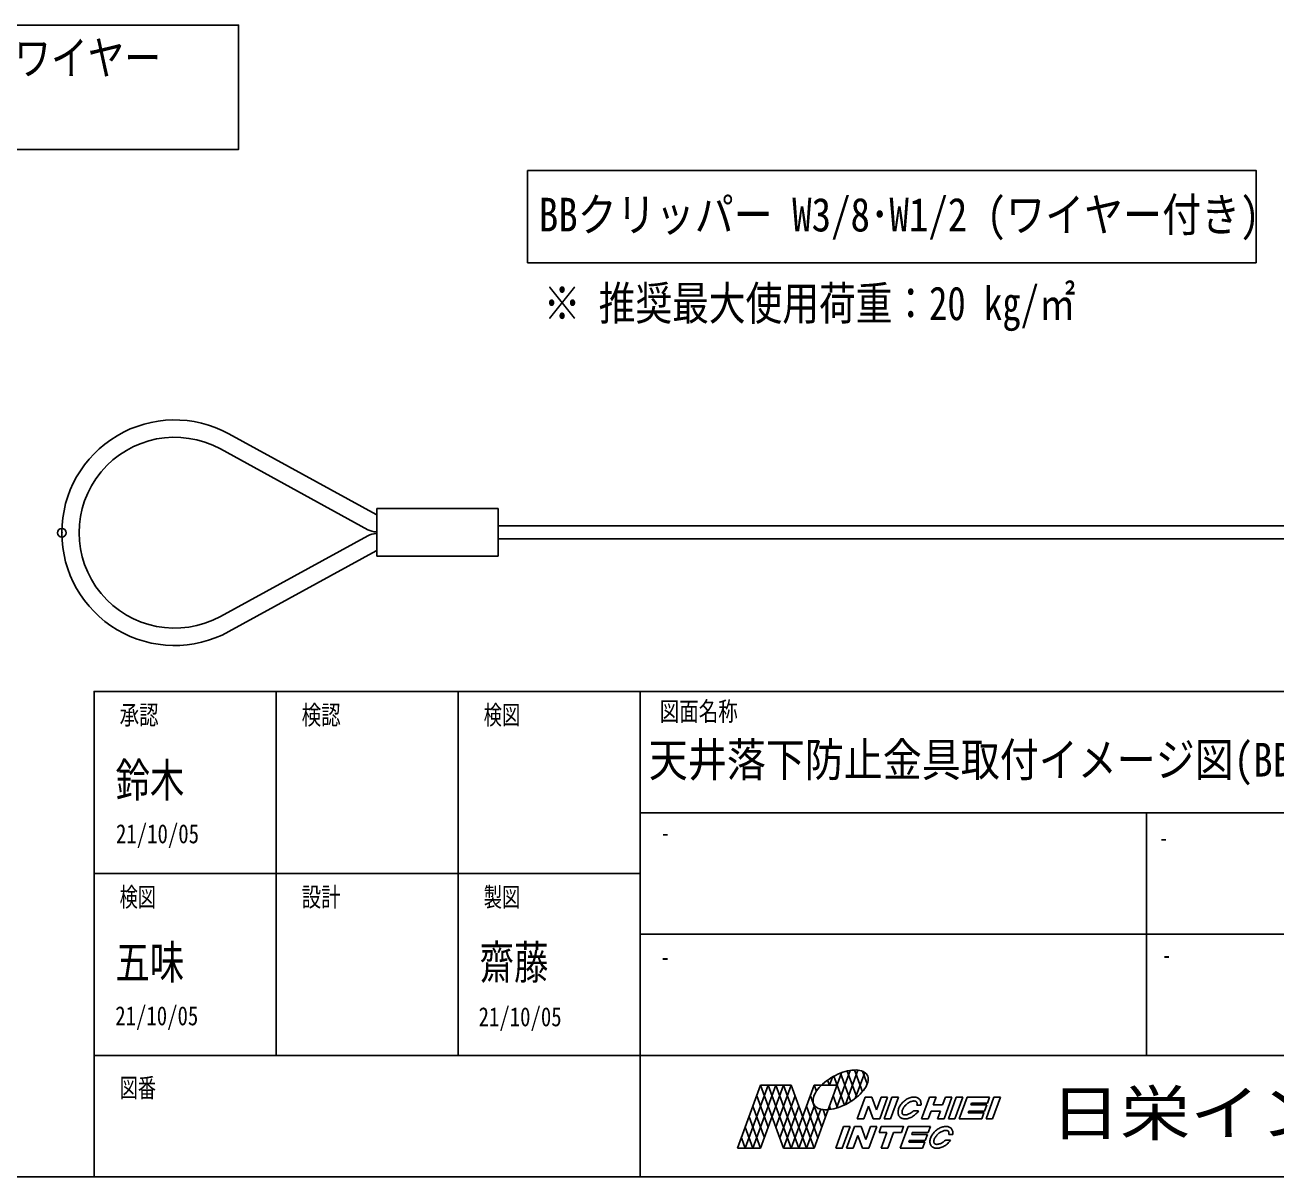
# Model space of a CAD drawing. Units: millimetres on the paper. Extents: x -141 to 141, y -97 to 98.
# Drawn here: x 26.6 to 98.7, y -97 to -30.6 of the extents above; entities that cross this region are included whole.
import ezdxf
from ezdxf.enums import TextEntityAlignment as Align

# ---------------------------------------------------------------- set-up
doc = ezdxf.new("R2010")
doc.units = ezdxf.units.MM
doc.header["$PDMODE"] = 32
doc.header["$PDSIZE"] = 0.5
doc.layers.add('0-0_文字･図枠･寸法', color=7, linetype='Continuous')
doc.layers.add('0-1_BBクリッパー', color=7, linetype='Continuous')
doc.styles.add('ＭＳ ゴシック', font='')
doc.styles.get('ＭＳ ゴシック').set_extended_font_data('MS Gothic')

msp = doc.modelspace()

# ---------------------------------------------------------------- linework, layer by layer
at = {"layer": '0-0_文字･図枠･寸法'}
for p, q in [((41.056, -69.034), (41.056, -90.034)), ((51.556, -69.034), (51.556, -90.034)), ((62.056, -69.034), (62.056, -97.034)), ((140.556, -76.034), (62.056, -76.034)), ((91.256, -90.034), (91.256, -76.034)), ((62.056, -79.534), (30.556, -79.534)), ((140.556, -83.034), (62.056, -83.034)), ((140.556, -90.034), (30.556, -90.034)), ((73.374, -93.061), (74.164, -90.891)), ((73.888, -92.86), (74.612, -90.872)), ((74.141, -90.895), (74.008, -90.921)), ((74.27, -90.876), (74.141, -90.895)), ((74.393, -90.867), (74.27, -90.876)), ((74.511, -90.866), (74.393, -90.867)), ((74.872, -92.116), (74.416, -90.866)), ((74.622, -90.873), (74.511, -90.866)), ((74.725, -90.89), (74.622, -90.873)), ((74.82, -90.915), (74.725, -90.89)), ((72.088, -95.381), (73.675, -91.022)), ((72.688, -91.584), (72.579, -91.678)), ((72.804, -91.493), (72.688, -91.584)), ((72.927, -91.406), (72.804, -91.493)), ((72.971, -91.744), (72.864, -91.45)), ((73.054, -91.323), (72.927, -91.406)), ((72.971, -91.744), (73.143, -91.271)), ((73.186, -91.246), (73.054, -91.323)), ((73.321, -91.174), (73.186, -91.246)), ((73.829, -92.889), (73.224, -91.226)), ((73.458, -91.109), (73.321, -91.174)), ((73.597, -91.051), (73.458, -91.109)), ((73.735, -91), (73.597, -91.051)), ((74.197, -92.687), (73.601, -91.049)), ((73.873, -90.957), (73.735, -91)), ((74.008, -90.921), (73.873, -90.957)), ((74.546, -92.435), (73.997, -90.925)), ((74.46, -92.502), (75.005, -91.006)), ((74.906, -90.948), (74.82, -90.915)), ((75.149, -91.667), (74.884, -90.939)), ((74.981, -90.989), (74.906, -90.948)), ((75.047, -91.039), (74.981, -90.989)), ((75.101, -91.095), (75.047, -91.039)), ((75.144, -91.159), (75.101, -91.095)), ((75.176, -91.229), (75.144, -91.159)), ((75.153, -91.657), (75.182, -91.563)), ((75.195, -91.305), (75.176, -91.229)), ((75.182, -91.563), (75.198, -91.473)), ((75.203, -91.386), (75.195, -91.305)), ((75.198, -91.473), (75.203, -91.386)), ((67.676, -95.381), (69, -91.744)), ((68.117, -95.381), (69.441, -91.744)), ((68.558, -95.381), (69.882, -91.744)), ((69.441, -94.169), (68.779, -92.35)), ((70.323, -95.381), (69, -91.744)), ((69, -95.381), (70.323, -91.744)), ((69, -91.744), (70.765, -91.744)), ((70.765, -95.381), (69.441, -91.744)), ((69.882, -94.169), (70.765, -91.744)), ((71.206, -95.381), (69.882, -91.744)), ((70.103, -94.775), (70.985, -92.35)), ((71.647, -95.381), (70.323, -91.744)), ((70.765, -95.381), (72.088, -91.744)), ((72.088, -95.381), (70.765, -91.744)), ((72.53, -94.169), (71.868, -92.35)), ((72.114, -92.272), (72.074, -92.369)), ((72.215, -92.093), (72.088, -91.744)), ((72.088, -91.744), (73.412, -91.744)), ((72.166, -92.174), (72.114, -92.272)), ((72.229, -92.074), (72.166, -92.174)), ((72.302, -91.974), (72.229, -92.074)), ((72.385, -91.874), (72.302, -91.974)), ((72.478, -91.775), (72.385, -91.874)), ((72.579, -91.678), (72.478, -91.775)), ((72.53, -91.744), (72.525, -91.73)), ((72.53, -91.744), (72.54, -91.716)), ((73.443, -93.041), (73.192, -92.35)), ((74.539, -92.441), (74.648, -92.347)), ((74.648, -92.347), (74.75, -92.25)), ((74.75, -92.25), (74.842, -92.151)), ((74.842, -92.151), (74.925, -92.051)), ((74.925, -92.051), (74.999, -91.951)), ((74.999, -91.951), (75.061, -91.852)), ((75.061, -91.852), (75.113, -91.753)), ((75.113, -91.753), (75.153, -91.657)), ((69.22, -94.775), (68.558, -92.956)), ((70.323, -95.381), (71.206, -92.956)), ((71.206, -95.381), (72.107, -92.905)), ((72.309, -94.775), (71.647, -92.956)), ((72.029, -92.553), (72.025, -92.639)), ((72.025, -92.639), (72.032, -92.721)), ((72.046, -92.463), (72.029, -92.553)), ((72.032, -92.721), (72.052, -92.797)), ((72.074, -92.369), (72.046, -92.463)), ((72.052, -92.797), (72.083, -92.867)), ((72.083, -92.867), (72.126, -92.93)), ((72.126, -92.93), (72.181, -92.987)), ((72.181, -92.987), (72.246, -93.036)), ((72.246, -93.036), (72.322, -93.078)), ((73.037, -93.138), (72.971, -92.956)), ((73.219, -93.104), (73.355, -93.069)), ((73.355, -93.069), (73.492, -93.026)), ((73.492, -93.026), (73.631, -92.975)), ((73.631, -92.975), (73.769, -92.916)), ((73.769, -92.916), (73.907, -92.851)), ((73.907, -92.851), (74.042, -92.78)), ((74.042, -92.78), (74.173, -92.702)), ((74.173, -92.702), (74.301, -92.62)), ((74.301, -92.62), (74.423, -92.533)), ((74.423, -92.533), (74.539, -92.441)), ((74.578, -93.684), (75.035, -92.429)), ((74.955, -93.684), (75.223, -92.946)), ((75.035, -92.429), (75.412, -92.429)), ((75.492, -93.684), (75.223, -92.946)), ((75.68, -93.167), (75.412, -92.429)), ((75.68, -93.167), (75.949, -92.429)), ((75.869, -93.684), (76.326, -92.429)), ((75.949, -92.429), (76.326, -92.429)), ((76.12, -93.684), (76.577, -92.429)), ((76.496, -93.684), (76.953, -92.429)), ((76.577, -92.429), (76.953, -92.429)), ((76.979, -93.055), (76.96, -93.105)), ((77.001, -93.004), (76.979, -93.055)), ((77.028, -92.954), (77.001, -93.004)), ((77.058, -92.904), (77.028, -92.954)), ((77.091, -92.856), (77.058, -92.904)), ((77.128, -92.809), (77.091, -92.856)), ((77.168, -92.763), (77.128, -92.809)), ((77.21, -92.719), (77.168, -92.763)), ((77.255, -92.678), (77.21, -92.719)), ((77.302, -92.638), (77.255, -92.678)), ((77.35, -92.602), (77.302, -92.638)), ((77.401, -92.568), (77.35, -92.602)), ((77.452, -92.538), (77.401, -92.568)), ((77.504, -92.51), (77.452, -92.538)), ((77.557, -92.487), (77.504, -92.51)), ((77.61, -92.467), (77.557, -92.487)), ((77.663, -92.45), (77.61, -92.467)), ((77.716, -92.438), (77.663, -92.45)), ((77.768, -92.429), (77.716, -92.438)), ((77.818, -92.425), (77.768, -92.429)), ((77.867, -92.424), (77.818, -92.425)), ((77.915, -92.428), (77.867, -92.424)), ((77.96, -92.436), (77.915, -92.428)), ((78.003, -92.447), (77.96, -92.436)), ((78.043, -92.463), (78.003, -92.447)), ((78.012, -92.895), (78.018, -92.868)), ((78.012, -92.895), (78.246, -92.895)), ((78.08, -92.482), (78.043, -92.463)), ((78.114, -92.505), (78.08, -92.482)), ((78.145, -92.532), (78.114, -92.505)), ((78.172, -92.562), (78.145, -92.532)), ((78.196, -92.595), (78.172, -92.562)), ((78.215, -92.631), (78.196, -92.595)), ((78.231, -92.669), (78.215, -92.631)), ((78.242, -92.711), (78.231, -92.669)), ((78.249, -92.754), (78.242, -92.711)), ((78.246, -92.894), (78.251, -92.846)), ((78.252, -92.799), (78.249, -92.754)), ((78.251, -92.846), (78.252, -92.799)), ((78.289, -93.684), (78.746, -92.429)), ((78.746, -92.429), (79.123, -92.429)), ((79.123, -92.429), (78.958, -92.881)), ((78.958, -92.881), (79.496, -92.881)), ((79.496, -92.881), (79.66, -92.429)), ((80.037, -92.429), (79.58, -93.684)), ((79.66, -92.429), (80.037, -92.429)), ((79.831, -93.684), (80.288, -92.429)), ((80.208, -93.684), (80.665, -92.429)), ((80.288, -92.429), (80.665, -92.429)), ((80.459, -93.684), (80.916, -92.429)), ((80.916, -92.429), (82.207, -92.429)), ((81.128, -92.881), (81.165, -92.78)), ((81.128, -92.881), (82.042, -92.881)), ((81.165, -92.78), (82.079, -92.78)), ((82.042, -92.881), (81.914, -93.232)), ((82.001, -93.684), (82.458, -92.429)), ((82.207, -92.429), (82.079, -92.78)), ((82.377, -93.684), (82.834, -92.429)), ((82.458, -92.429), (82.834, -92.429)), ((69, -95.381), (68.338, -93.562)), ((71.647, -95.381), (72.467, -93.128)), ((72.322, -93.078), (72.407, -93.111)), ((72.407, -93.111), (72.502, -93.136)), ((72.502, -93.136), (72.605, -93.152)), ((72.75, -93.562), (72.601, -93.152)), ((72.605, -93.152), (72.716, -93.16)), ((72.716, -93.16), (72.834, -93.159)), ((72.834, -93.159), (72.958, -93.149)), ((72.958, -93.149), (73.086, -93.131)), ((73.086, -93.131), (73.219, -93.104)), ((74.578, -93.684), (74.955, -93.684)), ((75.869, -93.684), (75.492, -93.684)), ((76.12, -93.684), (76.496, -93.684)), ((76.928, -93.253), (76.926, -93.3)), ((76.926, -93.3), (76.928, -93.346)), ((76.935, -93.205), (76.928, -93.253)), ((76.928, -93.346), (76.935, -93.39)), ((76.945, -93.155), (76.935, -93.205)), ((76.935, -93.39), (76.945, -93.432)), ((76.96, -93.105), (76.945, -93.155)), ((76.945, -93.432), (76.96, -93.471)), ((76.96, -93.471), (76.979, -93.507)), ((76.979, -93.507), (77.002, -93.541)), ((77.002, -93.541), (77.028, -93.572)), ((77.028, -93.572), (77.058, -93.599)), ((77.058, -93.599), (77.092, -93.623)), ((77.092, -93.623), (77.128, -93.643)), ((77.128, -93.643), (77.168, -93.659)), ((77.156, -93.271), (77.155, -93.287)), ((77.168, -93.659), (77.21, -93.671)), ((77.21, -93.671), (77.255, -93.68)), ((77.255, -93.68), (77.302, -93.684)), ((77.302, -93.684), (77.351, -93.685)), ((77.351, -93.685), (77.401, -93.681)), ((77.401, -93.681), (77.452, -93.673)), ((77.452, -93.673), (77.505, -93.662)), ((77.505, -93.662), (77.558, -93.646)), ((77.558, -93.646), (77.611, -93.627)), ((77.611, -93.627), (77.664, -93.604)), ((77.664, -93.604), (77.716, -93.577)), ((77.716, -93.577), (77.768, -93.548)), ((77.768, -93.548), (77.818, -93.514)), ((77.771, -93.262), (77.81, -93.225)), ((77.81, -93.225), (77.82, -93.215)), ((77.818, -93.514), (77.868, -93.478)), ((77.82, -93.215), (78.114, -93.215)), ((77.868, -93.478), (77.915, -93.44)), ((77.915, -93.44), (77.96, -93.399)), ((77.96, -93.399), (78.003, -93.355)), ((78.003, -93.355), (78.043, -93.31)), ((78.043, -93.31), (78.08, -93.263)), ((78.08, -93.263), (78.114, -93.215)), ((78.289, -93.684), (78.666, -93.684)), ((78.831, -93.232), (78.666, -93.684)), ((78.831, -93.232), (79.368, -93.232)), ((79.203, -93.684), (79.368, -93.232)), ((79.203, -93.684), (79.58, -93.684)), ((79.831, -93.684), (80.208, -93.684)), ((80.459, -93.684), (81.75, -93.684)), ((80.964, -93.333), (81, -93.232)), ((81, -93.232), (81.914, -93.232)), ((82.001, -93.684), (82.377, -93.684)), ((68.558, -95.381), (68.117, -94.169)), ((73.333, -95.381), (73.79, -94.125)), ((73.79, -94.125), (74.166, -94.125)), ((73.96, -95.381), (74.417, -94.125)), ((74.417, -94.125), (74.794, -94.125)), ((75.063, -94.864), (74.794, -94.125)), ((75.063, -94.864), (75.331, -94.125)), ((75.251, -95.381), (75.708, -94.125)), ((75.331, -94.125), (75.708, -94.125)), ((75.959, -94.125), (75.831, -94.477)), ((75.831, -94.477), (76.288, -94.477)), ((75.959, -95.381), (76.288, -94.477)), ((77.044, -95.381), (77.501, -94.125)), ((77.501, -94.125), (78.792, -94.125)), ((77.713, -94.577), (77.75, -94.477)), ((77.75, -94.477), (78.664, -94.477)), ((78.792, -94.125), (78.664, -94.477)), ((78.966, -94.506), (78.93, -94.553)), ((79.006, -94.46), (78.966, -94.506)), ((79.048, -94.416), (79.006, -94.46)), ((79.093, -94.374), (79.048, -94.416)), ((79.14, -94.335), (79.093, -94.374)), ((79.188, -94.299), (79.14, -94.335)), ((79.239, -94.265), (79.188, -94.299)), ((79.29, -94.234), (79.239, -94.265)), ((79.343, -94.207), (79.29, -94.234)), ((79.396, -94.183), (79.343, -94.207)), ((79.449, -94.163), (79.396, -94.183)), ((79.502, -94.147), (79.449, -94.163)), ((79.554, -94.135), (79.502, -94.147)), ((79.606, -94.126), (79.554, -94.135)), ((79.656, -94.122), (79.606, -94.126)), ((79.705, -94.121), (79.656, -94.122)), ((79.753, -94.125), (79.705, -94.121)), ((79.798, -94.133), (79.753, -94.125)), ((79.841, -94.144), (79.798, -94.133)), ((79.881, -94.16), (79.841, -94.144)), ((79.918, -94.179), (79.881, -94.16)), ((79.952, -94.202), (79.918, -94.179)), ((79.983, -94.229), (79.952, -94.202)), ((80.01, -94.258), (79.983, -94.229)), ((80.034, -94.292), (80.01, -94.258)), ((80.053, -94.328), (80.034, -94.292)), ((80.069, -94.366), (80.053, -94.328)), ((80.08, -94.407), (80.069, -94.366)), ((80.088, -94.451), (80.08, -94.407)), ((80.091, -94.496), (80.088, -94.451)), ((80.089, -94.543), (80.091, -94.496)), ((68.117, -95.381), (67.896, -94.775)), ((74.337, -95.381), (74.606, -94.643)), ((74.874, -95.381), (74.606, -94.643)), ((77.713, -94.577), (78.627, -94.577)), ((78.627, -94.577), (78.499, -94.929)), ((78.767, -94.95), (78.765, -94.997)), ((78.765, -94.997), (78.767, -95.043)), ((78.773, -94.902), (78.767, -94.95)), ((78.767, -95.043), (78.773, -95.087)), ((78.784, -94.852), (78.773, -94.902)), ((78.773, -95.087), (78.784, -95.128)), ((78.798, -94.802), (78.784, -94.852)), ((78.784, -95.128), (78.798, -95.168)), ((78.817, -94.751), (78.798, -94.802)), ((78.798, -95.168), (78.817, -95.204)), ((78.84, -94.701), (78.817, -94.751)), ((78.817, -95.204), (78.84, -95.238)), ((78.866, -94.651), (78.84, -94.701)), ((78.896, -94.601), (78.866, -94.651)), ((78.93, -94.553), (78.896, -94.601)), ((79.606, -95.244), (79.657, -95.211)), ((79.649, -94.922), (79.659, -94.911)), ((79.657, -95.211), (79.706, -95.175)), ((79.659, -94.911), (79.953, -94.911)), ((79.706, -95.175), (79.753, -95.137)), ((79.753, -95.137), (79.798, -95.095)), ((79.798, -95.095), (79.841, -95.052)), ((79.841, -95.052), (79.881, -95.007)), ((79.85, -94.591), (79.856, -94.565)), ((79.85, -94.591), (80.084, -94.591)), ((79.881, -95.007), (79.918, -94.96)), ((79.918, -94.96), (79.953, -94.911)), ((80.084, -94.591), (80.089, -94.543)), ((67.676, -95.381), (69, -95.381)), ((70.323, -95.381), (72.088, -95.381)), ((73.96, -95.381), (74.337, -95.381)), ((75.251, -95.381), (74.874, -95.381)), ((75.959, -95.381), (76.336, -95.381)), ((77.044, -95.381), (78.335, -95.381)), ((78.84, -95.238), (78.866, -95.268)), ((78.866, -95.268), (78.896, -95.296)), ((78.896, -95.296), (78.93, -95.319)), ((78.93, -95.319), (78.966, -95.339)), ((78.966, -95.339), (79.006, -95.356)), ((79.006, -95.356), (79.048, -95.368)), ((79.048, -95.368), (79.093, -95.377)), ((79.093, -95.377), (79.14, -95.381)), ((79.14, -95.381), (79.189, -95.382)), ((79.189, -95.382), (79.239, -95.378)), ((79.239, -95.378), (79.291, -95.37)), ((79.291, -95.37), (79.343, -95.359)), ((79.343, -95.359), (79.396, -95.343)), ((79.396, -95.343), (79.449, -95.324)), ((79.449, -95.324), (79.502, -95.301)), ((79.502, -95.301), (79.554, -95.274)), ((79.554, -95.274), (79.606, -95.244)), ((-141.444, -97.034), (140.556, -97.034))]:
    msp.add_line(p, q, dxfattribs=at)
for points in [[(14.124, -30.614), (14.124, -37.787), (38.893, -37.787), (38.893, -30.614)], [(55.562, -38.999), (55.562, -44.319), (97.581, -44.319), (97.581, -38.999)]]:
    msp.add_lwpolyline(points, close=True, dxfattribs=at)
for points in [[(140.556, -69.034), (30.556, -69.034), (30.556, -97.034)], [(77.991, -92.702), (77.986, -92.697), (77.981, -92.692), (77.976, -92.687), (77.969, -92.683), (77.962, -92.678), (77.955, -92.674), (77.946, -92.67), (77.937, -92.667), (77.927, -92.663), (77.915, -92.66), (77.903, -92.658), (77.89, -92.655), (77.875, -92.654), (77.86, -92.653), (77.844, -92.653), (77.827, -92.653), (77.809, -92.655), (77.793, -92.657), (77.752, -92.664), (77.711, -92.675), (77.668, -92.689), (77.624, -92.707), (77.579, -92.729), (77.535, -92.754), (77.491, -92.782), (77.449, -92.814), (77.408, -92.848), (77.369, -92.884), (77.332, -92.922), (77.298, -92.962), (77.268, -93.003), (77.24, -93.044), (77.217, -93.085), (77.197, -93.126), (77.181, -93.165), (77.169, -93.203), (77.161, -93.241), (77.158, -93.255), (77.156, -93.271)], [(78.018, -92.868), (78.021, -92.854), (78.022, -92.838), (78.024, -92.822), (78.024, -92.808), (78.023, -92.795), (78.022, -92.782), (78.021, -92.771), (78.019, -92.76), (78.016, -92.75), (78.014, -92.741), (78.01, -92.733), (78.007, -92.726), (78.003, -92.719), (78, -92.713), (77.996, -92.707), (77.991, -92.702)], [(77.155, -93.287), (77.155, -93.301), (77.155, -93.314), (77.156, -93.327), (77.158, -93.339), (77.16, -93.349), (77.162, -93.359), (77.165, -93.368), (77.168, -93.376), (77.172, -93.384), (77.175, -93.39), (77.179, -93.396), (77.183, -93.402), (77.188, -93.408), (77.192, -93.413), (77.198, -93.417), (77.203, -93.422), (77.21, -93.426), (77.216, -93.431), (77.224, -93.435), (77.233, -93.439), (77.242, -93.443), (77.252, -93.446), (77.264, -93.449), (77.276, -93.452), (77.289, -93.454), (77.303, -93.455), (77.319, -93.456), (77.335, -93.456), (77.352, -93.456), (77.369, -93.454), (77.388, -93.452), (77.407, -93.449), (77.425, -93.446), (77.468, -93.434), (77.511, -93.42), (77.555, -93.402), (77.599, -93.38), (77.644, -93.355), (77.688, -93.327)], [(77.688, -93.327), (77.73, -93.296), (77.771, -93.262)], [(80.964, -93.333), (81.878, -93.333), (81.75, -93.684)], [(73.333, -95.381), (73.709, -95.381), (74.166, -94.125)], [(75.959, -94.125), (77.25, -94.125), (77.122, -94.477)], [(76.336, -95.381), (76.665, -94.477), (77.122, -94.477)], [(79.829, -94.398), (79.825, -94.393), (79.819, -94.389), (79.814, -94.384), (79.808, -94.38), (79.801, -94.375), (79.793, -94.371), (79.784, -94.367), (79.775, -94.363), (79.765, -94.36), (79.753, -94.357), (79.741, -94.354), (79.728, -94.352), (79.714, -94.351), (79.698, -94.35), (79.682, -94.35), (79.665, -94.35), (79.648, -94.352), (79.631, -94.354), (79.59, -94.361), (79.549, -94.372), (79.506, -94.386), (79.462, -94.404), (79.418, -94.426), (79.373, -94.451), (79.33, -94.479), (79.287, -94.51), (79.246, -94.544), (79.207, -94.581), (79.17, -94.619), (79.136, -94.659), (79.106, -94.7), (79.079, -94.741), (79.055, -94.782), (79.035, -94.823), (79.019, -94.862), (79.008, -94.9), (78.999, -94.938), (78.996, -94.952), (78.995, -94.968)], [(79.856, -94.565), (79.859, -94.551), (79.861, -94.535), (79.862, -94.519), (79.862, -94.505), (79.862, -94.492), (79.861, -94.479), (79.859, -94.467), (79.857, -94.457), (79.855, -94.447), (79.852, -94.438), (79.849, -94.43), (79.845, -94.422), (79.842, -94.416), (79.838, -94.41), (79.834, -94.404), (79.829, -94.398)], [(77.549, -95.029), (77.585, -94.929), (78.499, -94.929)], [(77.549, -95.029), (78.463, -95.029), (78.335, -95.381)], [(78.995, -94.968), (78.994, -94.984), (78.993, -94.998), (78.994, -95.011), (78.995, -95.024), (78.996, -95.035), (78.998, -95.046), (79.001, -95.056), (79.003, -95.065), (79.007, -95.073), (79.01, -95.08), (79.014, -95.087), (79.017, -95.093), (79.022, -95.099), (79.026, -95.104), (79.031, -95.109), (79.036, -95.114), (79.041, -95.119), (79.048, -95.123), (79.055, -95.128), (79.062, -95.132), (79.071, -95.136), (79.08, -95.139), (79.091, -95.143), (79.102, -95.146), (79.114, -95.148), (79.127, -95.151), (79.142, -95.152), (79.157, -95.153), (79.173, -95.153), (79.19, -95.153), (79.208, -95.151), (79.226, -95.149), (79.245, -95.146), (79.263, -95.143), (79.306, -95.131), (79.349, -95.117), (79.393, -95.099), (79.438, -95.077), (79.482, -95.052)], [(79.482, -95.052), (79.526, -95.024), (79.568, -94.992), (79.609, -94.958), (79.649, -94.922)]]:
    msp.add_lwpolyline(points, dxfattribs=at)
at = {"layer": '0-1_BBクリッパー'}
for p, q in [((46.83, -58.837), (38.325, -54.182)), ((37.845, -55.059), (46.35, -59.714)), ((46.872, -58.837), (46.83, -58.837)), ((53.872, -58.491), (46.872, -58.491)), ((46.872, -61.241), (46.872, -58.491)), ((53.872, -61.241), (53.872, -58.491)), ((46.83, -59.837), (46.872, -59.837)), ((83.699, -59.491), (53.872, -59.491)), ((83.699, -59.491), (113.526, -59.491)), ((46.35, -60.06), (37.845, -64.715)), ((46.872, -59.937), (46.83, -59.937)), ((53.872, -60.241), (83.699, -60.241)), ((113.526, -60.241), (83.699, -60.241)), ((38.325, -65.592), (46.83, -60.937)), ((46.83, -60.937), (46.872, -60.937)), ((46.872, -61.241), (53.872, -61.241))]:
    msp.add_line(p, q, dxfattribs=at)
for centre, radius, start, end in [((35.202, -59.887), 6.503, 61.30861, 180), ((35.202, -59.887), 5.503, 61.30861, 298.69139), ((46.83, -58.837), 1, 241.30862, 270), ((35.202, -59.887), 6.503, 180, 298.69139), ((46.83, -60.937), 1, 90, 118.69138)]:
    msp.add_arc(centre, radius, start, end, dxfattribs=at)
msp.add_point((28.699, -59.887), dxfattribs=at)

# ---------------------------------------------------------------- texts
at = {"layer": '0-0_文字･図枠･寸法', "style": 'ＭＳ ゴシック'}
for s, height, width, p in [('BBカチットワイヤー', 1.94, 0.8, (15.376, -34.059)), ('BBクリッパー W3/8･W1/2 (ワイヤー付き)', 1.94, 0.85, (56.209, -43.098)), ('※ 推奨最大使用荷重：20 kg/㎡', 1.94, 0.8, (56.493, -48.211)), ('承認', 1.1, 0.75, (32.03, -71.274)), ('検認', 1.1, 0.75, (42.53, -71.274)), ('検図', 1.1, 0.7, (53.03, -71.274)), ('図面名称', 1.1, 0.75, (63.182, -71.065)), ('天井落下防止金具取付イメージ図(BBｶﾁｯﾄﾜｲﾔｰ(C6030用)・BBｸﾘｯﾊﾟｰW3/8･W1/2)', 1.94, 0.85, (62.552, -74.527)), ('鈴木', 1.94, 0.75, (31.795, -75.709)), ('21/10/05', 1.1, 0.8, (31.822, -78.124)), ('-', 1.1, 0.65, (63.257, -78.058)), ('-', 1.1, 0.65, (92.008, -78.345)), ('検図', 1.1, 0.7, (32.03, -81.774)), ('設計', 1.1, 0.75, (42.53, -81.774)), ('製図', 1.1, 0.7, (53.03, -81.774)), ('五味', 1.94, 0.75, (31.795, -86.209)), ('齋藤', 1.94, 0.75, (52.795, -86.209)), ('-', 1.1, 0.65, (92.179, -85.099)), ('-', 1.1, 0.65, (63.254, -85.225)), ('21/10/05', 1.1, 0.8, (31.779, -88.619)), ('21/10/05', 1.1, 0.8, (52.735, -88.675)), ('図番', 1.1, 0.7, (32.03, -92.772)), ('日栄インテック株式会社', 2.566, 1.15, (85.719, -95.398))]:
    msp.add_text(s, height=height, dxfattribs=dict(at, width=width)).set_placement(p, align=Align.BOTTOM_LEFT)

doc.saveas('drawing.dxf')
